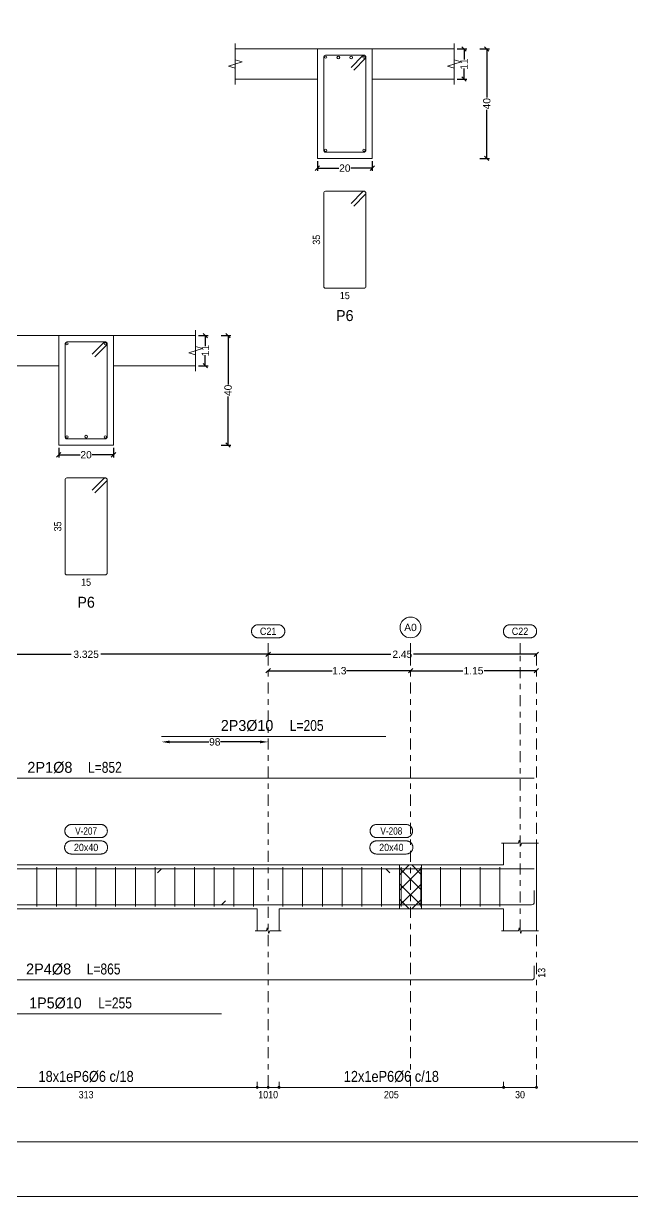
# Model space of a CAD drawing. Header units: millimetres. Extents: x 0 to 190, y -70 to 53.
# Drawn here: x 77.32 to 88.43, y -21.04 to 0.39 of the extents above; entities that cross this region are included whole.
import ezdxf
from ezdxf.enums import TextEntityAlignment as Align

# ---------------------------------------------------------------- set-up
doc = ezdxf.new("R2010")
doc.units = ezdxf.units.MM
doc.linetypes.add('CYPE_RAYAPUNTO', pattern=[0.4125, 0.2025, -0.105, 0, -0.105])
for name, color, linetype, lineweight in [('ALZ_ARM_LONG_ARM_TEXTOS', 3, 'Continuous', 9), ('ALZ_ARM_LONG_TXT_LONG', 3, 'Continuous', 9), ('ALZ_ARM_TRANS_TXT_EST', 3, 'Continuous', 9), ('ALZ_CONT_NUDOS', 122, 'Continuous', 9), ('ALZ_CONT_VIG_HORMIGON', 2, 'Continuous', 9), ('ALZ_COT_COT_ANCLAJES', 3, 'Continuous', 0), ('ALZ_COT_COT_ARM', 3, 'Continuous', 0), ('ALZ_COT_COT_EST', 3, 'Continuous', 0), ('ALZ_COT_COT_LIN_APOYOS', 2, 'CYPE_RAYAPUNTO', 0), ('ALZ_COT_LONGITUD_PROYECTADA', 122, 'Continuous', 0), ('ALZ_COT_TEXTOS_ESTRIBOS', 122, 'Continuous', 0), ('ALZ_REF_COT_LIN_AUX_COTA', 2, 'CYPE_RAYAPUNTO', 9), ('ALZ_REF_REF_NOMBRE', 3, 'Continuous', 9), ('ALZ_REF_REF_REFERENCIA', 3, 'Continuous', 9), ('ALZ_REF_TEXTO_REF_NOMBRE', 3, 'Continuous', 9), ('ALZ_REF_TEXTO_REF_REFERENCIA', 3, 'Continuous', 9), ('ARM_LONGITUDINAL_Ø10', 103, 'Continuous', 9), ('ARM_LONGITUDINAL_Ø8', 32, 'Continuous', 9), ('ARM_TRANSVERSAL_Ø6', 151, 'Continuous', 9), ('RECUAD_LIMITES', 2, 'Continuous', 0), ('RECUAD_MARCO', 1, 'Continuous', 20), ('SEC_CONT_FORJADOS_SECCION', 8, 'Continuous', 9), ('SEC_CONT_VIG_HORMIGON_SECCION', 2, 'Continuous', 9), ('SEC_COTAS_SEC_DIM_VIGA', 122, 'Continuous', 0), ('SEC_COTAS_TEXTOS_DESPIECE_ESTRIBADO', 122, 'Continuous', 0), ('SEC_REF_TXT_POSICIONES_ARM_ESTRIBOS', 1, 'Continuous', 9)]:
    doc.layers.add(name, color=color, linetype=linetype, lineweight=lineweight)
doc.styles.add('CYPETXT_0.2_romans', font='arial.ttf', dxfattribs={"height": 0.133333})
doc.styles.add('CYPETXT_romans', font='arial.ttf', dxfattribs={"height": 0.2})
doc.dimstyles.new('cype_arrow', dxfattribs={"dimtxt": 0.18, "dimasz": 0.15, "dimexe": 0.05, "dimexo": 0.05, "dimgap": 0, "dimtad": 0, "dimdec": 4, "dimzin": 0, "dimdsep": 46, "dimtxsty": 'CYPETXT_0.2_romans', "dimcen": 0.09, "dimadec": 0, "dimazin": 0, "dimtfac": 1, "dimtdec": 4, "dimtofl": 0, "dimtmove": 2, "dimatfit": 3, "dimfxl": 1, "dimtolj": 1, "dimtzin": 0, "dimarcsym": 0})
doc.dimstyles.new('cype_oblique', dxfattribs={"dimtxt": 0.18, "dimasz": 0.18, "dimexe": 0.05, "dimexo": 0.05, "dimgap": 0, "dimtad": 0, "dimdec": 4, "dimzin": 0, "dimdsep": 46, "dimtxsty": 'CYPETXT_0.2_romans', "dimblk": 'OBLIQUE', "dimtsz": 0.04, "dimcen": 0.09, "dimadec": 0, "dimazin": 0, "dimtfac": 1, "dimtdec": 4, "dimtofl": 0, "dimtmove": 2, "dimatfit": 3, "dimfxl": 1, "dimtolj": 1, "dimtzin": 0, "dimarcsym": 0})

# ---------------------------------------------------------------- blocks, each defined once
blk = doc.blocks.new('*D429')
at = {"layer": 'Defpoints', "color": 0, "transparency": 16777216}
for p in [(77.965, -7.314), (78.965, -7.314), (78.965, -7.491)]:
    blk.add_point(p, dxfattribs=at)
at = {"layer": 'SEC_COTAS_SEC_DIM_VIGA', "color": 0, "lineweight": -2, "transparency": 16777216}
for p, q in [((77.925, -7.531), (78.005, -7.451)), ((77.965, -7.364), (77.965, -7.541)), ((77.965, -7.491), (78.354, -7.491)), ((78.965, -7.491), (78.575, -7.491)), ((78.925, -7.531), (79.005, -7.451)), ((78.965, -7.364), (78.965, -7.541))]:
    blk.add_line(p, q, dxfattribs=at)
at = {"layer": 'SEC_COTAS_SEC_DIM_VIGA', "color": 0, "transparency": 16777216, "insert": (78.465, -7.491), "char_height": 0.1333, "attachment_point": 5, "style": 'CYPETXT_0.2_romans'}
blk.add_mtext('\\A1;20', dxfattribs=at)
blk = doc.blocks.new('_OBLIQUE')
at = {"color": 0, "linetype": 'ByBlock', "lineweight": -2}
blk.add_line((-0.5, -0.5), (0.5, 0.5), dxfattribs=at)
blk = doc.blocks.new('*D430')
at = {"layer": 'Defpoints', "color": 0, "transparency": 16777216}
for p in [(80.465, -5.314), (80.642, -5.314), (80.465, -5.864)]:
    blk.add_point(p, dxfattribs=at)
at = {"layer": 'SEC_COTAS_SEC_DIM_VIGA', "color": 0, "lineweight": -2, "transparency": 16777216}
for p, q in [((80.515, -5.314), (80.692, -5.314)), ((80.682, -5.354), (80.602, -5.274)), ((80.642, -5.314), (80.642, -5.508)), ((80.642, -5.864), (80.642, -5.67)), ((80.515, -5.864), (80.692, -5.864)), ((80.682, -5.904), (80.602, -5.824))]:
    blk.add_line(p, q, dxfattribs=at)
at = {"layer": 'SEC_COTAS_SEC_DIM_VIGA', "color": 0, "transparency": 16777216, "insert": (80.642, -5.589), "char_height": 0.1333, "attachment_point": 5, "rotation": 90, "style": 'CYPETXT_0.2_romans'}
blk.add_mtext('\\A1;11', dxfattribs=at)
blk = doc.blocks.new('*D431')
at = {"layer": 'Defpoints', "color": 0, "transparency": 16777216}
for p in [(80.881, -5.314), (81.058, -5.314), (80.881, -7.314)]:
    blk.add_point(p, dxfattribs=at)
at = {"layer": 'SEC_COTAS_SEC_DIM_VIGA', "color": 0, "lineweight": -2, "transparency": 16777216}
for p, q in [((80.931, -5.314), (81.108, -5.314)), ((81.098, -5.354), (81.018, -5.274)), ((81.058, -5.314), (81.058, -6.204)), ((81.058, -7.314), (81.058, -6.424)), ((81.098, -7.354), (81.018, -7.274)), ((80.931, -7.314), (81.108, -7.314))]:
    blk.add_line(p, q, dxfattribs=at)
at = {"layer": 'SEC_COTAS_SEC_DIM_VIGA', "color": 0, "transparency": 16777216, "insert": (81.058, -6.314), "char_height": 0.1333, "attachment_point": 5, "rotation": 90, "style": 'CYPETXT_0.2_romans'}
blk.add_mtext('\\A1;40', dxfattribs=at)
blk = doc.blocks.new('*D432')
at = {"layer": 'Defpoints', "color": 0, "transparency": 16777216}
for p in [(82.69, -2.079), (83.69, -2.079), (83.69, -2.256)]:
    blk.add_point(p, dxfattribs=at)
at = {"layer": 'SEC_COTAS_SEC_DIM_VIGA', "color": 0, "lineweight": -2, "transparency": 16777216}
for p, q in [((82.69, -2.129), (82.69, -2.306)), ((83.69, -2.129), (83.69, -2.306)), ((82.65, -2.296), (82.73, -2.216)), ((82.69, -2.256), (83.079, -2.256)), ((83.69, -2.256), (83.3, -2.256)), ((83.65, -2.296), (83.73, -2.216))]:
    blk.add_line(p, q, dxfattribs=at)
at = {"layer": 'SEC_COTAS_SEC_DIM_VIGA', "color": 0, "transparency": 16777216, "insert": (83.19, -2.256), "char_height": 0.1333, "attachment_point": 5, "style": 'CYPETXT_0.2_romans'}
blk.add_mtext('\\A1;20', dxfattribs=at)
blk = doc.blocks.new('*D433')
at = {"layer": 'Defpoints', "color": 0, "transparency": 16777216}
for p in [(85.19, -0.079), (85.367, -0.079), (85.19, -0.629)]:
    blk.add_point(p, dxfattribs=at)
at = {"layer": 'SEC_COTAS_SEC_DIM_VIGA', "color": 0, "lineweight": -2, "transparency": 16777216}
for p, q in [((85.24, -0.079), (85.417, -0.079)), ((85.407, -0.119), (85.327, -0.039)), ((85.367, -0.079), (85.367, -0.273)), ((85.24, -0.629), (85.417, -0.629)), ((85.407, -0.669), (85.327, -0.589)), ((85.367, -0.629), (85.367, -0.435))]:
    blk.add_line(p, q, dxfattribs=at)
at = {"layer": 'SEC_COTAS_SEC_DIM_VIGA', "color": 0, "transparency": 16777216, "insert": (85.367, -0.354), "char_height": 0.1333, "attachment_point": 5, "rotation": 90, "style": 'CYPETXT_0.2_romans'}
blk.add_mtext('\\A1;11', dxfattribs=at)
blk = doc.blocks.new('*D434')
at = {"layer": 'Defpoints', "color": 0, "transparency": 16777216}
for p in [(85.606, -0.079), (85.783, -0.079), (85.606, -2.079)]:
    blk.add_point(p, dxfattribs=at)
at = {"layer": 'SEC_COTAS_SEC_DIM_VIGA', "color": 0, "lineweight": -2, "transparency": 16777216}
for p, q in [((85.656, -0.079), (85.833, -0.079)), ((85.823, -0.119), (85.743, -0.039)), ((85.783, -0.079), (85.783, -0.968)), ((85.783, -2.079), (85.783, -1.189)), ((85.656, -2.079), (85.833, -2.079)), ((85.823, -2.119), (85.743, -2.039))]:
    blk.add_line(p, q, dxfattribs=at)
at = {"layer": 'SEC_COTAS_SEC_DIM_VIGA', "color": 0, "transparency": 16777216, "insert": (85.783, -1.079), "char_height": 0.1333, "attachment_point": 5, "rotation": 90, "style": 'CYPETXT_0.2_romans'}
blk.add_mtext('\\A1;40', dxfattribs=at)
blk = doc.blocks.new('*D435')
at = {"layer": 'ALZ_COT_LONGITUD_PROYECTADA', "color": 0, "lineweight": -2, "transparency": 16777216}
for p, q in [((81.75, -11.474), (81.83, -11.394)), ((81.79, -11.434), (82.957, -11.434)), ((84.39, -11.434), (83.222, -11.434)), ((84.35, -11.474), (84.43, -11.394))]:
    blk.add_line(p, q, dxfattribs=at)
at = {"layer": 'Defpoints', "color": 0, "transparency": 16777216}
for p in [(81.79, -11.434), (81.79, -11.434), (84.39, -11.434)]:
    blk.add_point(p, dxfattribs=at)
at = {"layer": 'ALZ_COT_LONGITUD_PROYECTADA', "color": 0, "transparency": 16777216, "insert": (83.09, -11.434), "char_height": 0.1333, "attachment_point": 5, "style": 'CYPETXT_0.2_romans'}
blk.add_mtext('\\A1;1.3', dxfattribs=at)
blk = doc.blocks.new('*D436')
at = {"layer": 'ALZ_COT_LONGITUD_PROYECTADA', "color": 0, "lineweight": -2, "transparency": 16777216}
for p, q in [((84.35, -11.474), (84.43, -11.394)), ((84.39, -11.434), (85.343, -11.434)), ((86.69, -11.434), (85.737, -11.434)), ((86.65, -11.474), (86.73, -11.394))]:
    blk.add_line(p, q, dxfattribs=at)
at = {"layer": 'Defpoints', "color": 0, "transparency": 16777216}
for p in [(84.39, -11.434), (84.39, -11.434), (86.69, -11.434)]:
    blk.add_point(p, dxfattribs=at)
at = {"layer": 'ALZ_COT_LONGITUD_PROYECTADA', "color": 0, "transparency": 16777216, "insert": (85.54, -11.434), "char_height": 0.1333, "attachment_point": 5, "style": 'CYPETXT_0.2_romans'}
blk.add_mtext('\\A1;1.15', dxfattribs=at)
blk = doc.blocks.new('*D438')
at = {"layer": 'ALZ_COT_LONGITUD_PROYECTADA', "color": 0, "lineweight": -2, "transparency": 16777216}
for p, q in [((75.1, -11.174), (75.18, -11.094)), ((75.14, -11.134), (78.194, -11.134)), ((81.79, -11.134), (78.735, -11.134)), ((81.75, -11.174), (81.83, -11.094))]:
    blk.add_line(p, q, dxfattribs=at)
at = {"layer": 'Defpoints', "color": 0, "transparency": 16777216}
for p in [(75.14, -11.134), (75.14, -11.134), (81.79, -11.134)]:
    blk.add_point(p, dxfattribs=at)
at = {"layer": 'ALZ_COT_LONGITUD_PROYECTADA', "color": 0, "transparency": 16777216, "insert": (78.465, -11.134), "char_height": 0.1333, "attachment_point": 5, "style": 'CYPETXT_0.2_romans'}
blk.add_mtext('\\A1;3.325', dxfattribs=at)
blk = doc.blocks.new('*D439')
at = {"layer": 'ALZ_COT_LONGITUD_PROYECTADA', "color": 0, "lineweight": -2, "transparency": 16777216}
for p, q in [((81.75, -11.174), (81.83, -11.094)), ((81.79, -11.134), (84.032, -11.134)), ((86.69, -11.134), (84.447, -11.134)), ((86.65, -11.174), (86.73, -11.094))]:
    blk.add_line(p, q, dxfattribs=at)
at = {"layer": 'Defpoints', "color": 0, "transparency": 16777216}
for p in [(81.79, -11.134), (81.79, -11.134), (86.69, -11.134)]:
    blk.add_point(p, dxfattribs=at)
at = {"layer": 'ALZ_COT_LONGITUD_PROYECTADA', "color": 0, "transparency": 16777216, "insert": (84.24, -11.134), "char_height": 0.1333, "attachment_point": 5, "style": 'CYPETXT_0.2_romans'}
blk.add_mtext('\\A1;2.45', dxfattribs=at)
blk = doc.blocks.new('*D441')
at = {"layer": 'ALZ_COT_COT_ARM', "color": 0, "lineweight": -2, "transparency": 16777216}
for p, q in [((79.99, -12.734), (80.708, -12.734)), ((81.64, -12.734), (80.921, -12.734))]:
    blk.add_line(p, q, dxfattribs=at)
at = {"layer": 'ALZ_COT_COT_ARM', "color": 0, "transparency": 16777216}
for points in [[(79.99, -12.709), (79.99, -12.759), (79.84, -12.734)], [(81.64, -12.709), (81.64, -12.759), (81.79, -12.734)]]:
    blk.add_solid(points, dxfattribs=at)
at = {"layer": 'Defpoints', "color": 0, "transparency": 16777216}
for p in [(79.84, -12.734), (81.79, -12.734), (81.79, -12.734)]:
    blk.add_point(p, dxfattribs=at)
at = {"layer": 'ALZ_COT_COT_ARM', "color": 0, "transparency": 16777216, "insert": (80.815, -12.734), "char_height": 0.1333, "attachment_point": 5, "style": 'CYPETXT_0.2_romans'}
blk.add_mtext('\\A1;98', dxfattribs=at)

msp = doc.modelspace()

# ---------------------------------------------------------------- linework, layer by layer
at = {"layer": 'ALZ_CONT_NUDOS'}
for p, q in [((86.08966, -14.98123), (86.08966, -14.58123)), ((86.68966, -14.98123), (86.68966, -14.58123)), ((81.58966, -15.78123), (81.58966, -16.18123)), ((81.98966, -15.78123), (81.98966, -16.18123)), ((86.08966, -15.78123), (86.08966, -16.18123)), ((86.68966, -15.78123), (86.68966, -16.18123))]:
    msp.add_line(p, q, dxfattribs=at)
at = {"layer": 'ALZ_CONT_NUDOS', "lineweight": 0}
for p, q in [((84.18966, -15.15869), (84.36712, -14.98123)), ((84.58966, -15.15869), (84.4122, -14.98123)), ((84.18966, -15.44154), (84.58966, -15.04153)), ((84.58966, -15.44154), (84.18966, -15.04153)), ((84.18966, -15.72438), (84.58966, -15.32438)), ((84.58966, -15.72438), (84.18966, -15.32438)), ((84.36367, -15.78123), (84.18966, -15.60722)), ((84.41565, -15.78123), (84.58966, -15.60722))]:
    msp.add_line(p, q, dxfattribs=at)
at = {"layer": 'ALZ_CONT_NUDOS'}
for points in [[(86.04966, -14.58123), (86.35966, -14.58123), (86.37466, -14.53123), (86.40466, -14.63123), (86.41966, -14.58123), (86.72966, -14.58123)], [(81.58966, -14.98123), (81.98966, -14.98123)], [(86.68966, -14.98123), (86.68966, -15.78123)], [(81.54966, -16.18123), (81.75966, -16.18123), (81.77466, -16.13123), (81.80466, -16.23123), (81.81966, -16.18123), (82.02966, -16.18123)], [(86.04966, -16.18123), (86.35966, -16.18123), (86.37466, -16.13123), (86.40466, -16.23123), (86.41966, -16.18123), (86.72966, -16.18123)]]:
    msp.add_lwpolyline(points, dxfattribs=at)
at = {"layer": 'ALZ_CONT_NUDOS', "lineweight": 0}
msp.add_lwpolyline([(84.18966, -14.98123), (84.18966, -15.78123), (84.58966, -15.78123), (84.58966, -14.98123), (84.18966, -14.98123)], close=True, dxfattribs=at)
at = {"layer": 'ALZ_CONT_VIG_HORMIGON'}
for p, q in [((75.33952, -14.98123), (81.58966, -14.98123)), ((81.98966, -14.98123), (84.38966, -14.98123)), ((84.38966, -14.98123), (86.08966, -14.98123)), ((75.33952, -15.78123), (81.58966, -15.78123)), ((81.98966, -15.78123), (84.38966, -15.78123)), ((84.38966, -15.78123), (86.08966, -15.78123))]:
    msp.add_line(p, q, dxfattribs=at)
at = {"layer": 'ALZ_COT_COT_EST'}
for p, q in [((81.58966, -19.04243), (81.58966, -18.94243)), ((81.78966, -19.04243), (81.78966, -18.94243)), ((81.98966, -19.04243), (81.98966, -18.94243)), ((86.08966, -19.04243), (86.08966, -18.94243))]:
    msp.add_line(p, q, dxfattribs=at)
for points in [[(75.33952, -19.04243), (81.58966, -19.04243), (81.58966, -18.94243)], [(81.58966, -19.04243), (81.78966, -19.04243), (81.78966, -18.94243)], [(81.78966, -19.04243), (81.98966, -19.04243), (81.98966, -18.94243)], [(81.98966, -19.04243), (86.08966, -19.04243), (86.08966, -18.94243)], [(86.08966, -19.04243), (86.68966, -19.04243), (86.68966, -18.94243)]]:
    msp.add_lwpolyline(points, dxfattribs=at)
for centre in [(81.58966, -19.04243), (81.58966, -19.04243), (81.78966, -19.04243), (81.78966, -19.04243), (81.98966, -19.04243), (81.98966, -19.04243), (86.08966, -19.04243), (86.08966, -19.04243), (86.68966, -19.04243)]:
    msp.add_circle(centre, 0.02, dxfattribs=at)
at = {"layer": 'ALZ_COT_COT_LIN_APOYOS'}
for p, q in [((81.78966, -11.13388), (81.78966, -19.04243)), ((81.78966, -11.13388), (81.78966, -19.04243)), ((84.38966, -11.13388), (84.38966, -19.04243)), ((86.68966, -11.13388), (86.68966, -19.04243)), ((86.68966, -11.13388), (86.68966, -19.04243))]:
    msp.add_line(p, q, dxfattribs=at)
at = {"layer": 'ALZ_REF_COT_LIN_AUX_COTA'}
for p, q in [((81.78966, -11.13388), (81.78966, -10.83388)), ((84.38966, -11.13388), (84.38966, -10.83388)), ((86.38966, -11.13388), (86.38966, -10.83388)), ((86.38966, -16.18123), (86.38966, -11.13388))]:
    msp.add_line(p, q, dxfattribs=at)
at = {"layer": 'ALZ_REF_REF_NOMBRE'}
for points in [[(78.73259, -14.24123), (78.74061, -14.2415), (78.74858, -14.2423), (78.75649, -14.24364), (78.76429, -14.2455), (78.77195, -14.24787), (78.77944, -14.25075), (78.78671, -14.25413), (78.79374, -14.25798), (78.8005, -14.2623), (78.80696, -14.26706), (78.81308, -14.27223), (78.81885, -14.27781), (78.82423, -14.28376), (78.8292, -14.29005), (78.83374, -14.29666), (78.83782, -14.30356), (78.84144, -14.31072), (78.84457, -14.3181), (78.8472, -14.32568), (78.84932, -14.33341), (78.85092, -14.34127), (78.85199, -14.34922), (78.85252, -14.35722), (78.85252, -14.36524), (78.85199, -14.37324), (78.85092, -14.38119), (78.84932, -14.38905), (78.8472, -14.39679), (78.84457, -14.40436), (78.84144, -14.41174), (78.83782, -14.4189), (78.83374, -14.4258), (78.8292, -14.43241), (78.82423, -14.43871), (78.81885, -14.44466), (78.81308, -14.45023), (78.80696, -14.45541), (78.8005, -14.46017), (78.79374, -14.46448), (78.78671, -14.46833), (78.77944, -14.47171), (78.77195, -14.47459), (78.76429, -14.47697), (78.75649, -14.47883), (78.74858, -14.48016), (78.74061, -14.48096), (78.73259, -14.48123), (78.19659, -14.48123), (78.18857, -14.48096), (78.1806, -14.48016), (78.17269, -14.47883), (78.16489, -14.47697), (78.15723, -14.47459), (78.14974, -14.47171), (78.14247, -14.46833), (78.13544, -14.46448), (78.12868, -14.46017), (78.12222, -14.45541), (78.1161, -14.45023), (78.11033, -14.44466), (78.10495, -14.43871), (78.09998, -14.43241), (78.09544, -14.4258), (78.09136, -14.4189), (78.08774, -14.41174), (78.08461, -14.40436), (78.08198, -14.39679), (78.07986, -14.38905), (78.07826, -14.38119), (78.07719, -14.37324), (78.07666, -14.36524), (78.07666, -14.35722), (78.07719, -14.34922), (78.07826, -14.34127), (78.07986, -14.33341), (78.08198, -14.32568), (78.08461, -14.3181), (78.08774, -14.31072), (78.09136, -14.30356), (78.09544, -14.29666), (78.09998, -14.29005), (78.10495, -14.28376), (78.11033, -14.27781), (78.1161, -14.27223), (78.12222, -14.26706), (78.12868, -14.2623), (78.13544, -14.25798), (78.14247, -14.25413), (78.14974, -14.25075), (78.15723, -14.24787), (78.16489, -14.2455), (78.17269, -14.24364), (78.1806, -14.2423), (78.18857, -14.2415), (78.19659, -14.24123), (78.73259, -14.24123)], [(84.30766, -14.24123), (84.31567, -14.2415), (84.32365, -14.2423), (84.33156, -14.24364), (84.33936, -14.2455), (84.34702, -14.24787), (84.35451, -14.25075), (84.36178, -14.25413), (84.36881, -14.25798), (84.37557, -14.2623), (84.38203, -14.26706), (84.38815, -14.27223), (84.39392, -14.27781), (84.3993, -14.28376), (84.40427, -14.29005), (84.40881, -14.29666), (84.41289, -14.30356), (84.41651, -14.31072), (84.41964, -14.3181), (84.42227, -14.32568), (84.42439, -14.33341), (84.42599, -14.34127), (84.42706, -14.34922), (84.42759, -14.35722), (84.42759, -14.36524), (84.42706, -14.37324), (84.42599, -14.38119), (84.42439, -14.38905), (84.42227, -14.39679), (84.41964, -14.40436), (84.41651, -14.41174), (84.41289, -14.4189), (84.40881, -14.4258), (84.40427, -14.43241), (84.3993, -14.43871), (84.39392, -14.44466), (84.38815, -14.45023), (84.38203, -14.45541), (84.37557, -14.46017), (84.36881, -14.46448), (84.36178, -14.46833), (84.35451, -14.47171), (84.34702, -14.47459), (84.33936, -14.47697), (84.33156, -14.47883), (84.32365, -14.48016), (84.31567, -14.48096), (84.30766, -14.48123), (83.77166, -14.48123), (83.76364, -14.48096), (83.75567, -14.48016), (83.74776, -14.47883), (83.73996, -14.47697), (83.7323, -14.47459), (83.72481, -14.47171), (83.71754, -14.46833), (83.71051, -14.46448), (83.70375, -14.46017), (83.69729, -14.45541), (83.69117, -14.45023), (83.6854, -14.44466), (83.68002, -14.43871), (83.67505, -14.43241), (83.67051, -14.4258), (83.66643, -14.4189), (83.66281, -14.41174), (83.65968, -14.40436), (83.65705, -14.39679), (83.65493, -14.38905), (83.65333, -14.38119), (83.65226, -14.37324), (83.65173, -14.36524), (83.65173, -14.35722), (83.65226, -14.34922), (83.65333, -14.34127), (83.65493, -14.33341), (83.65705, -14.32568), (83.65968, -14.3181), (83.66281, -14.31072), (83.66643, -14.30356), (83.67051, -14.29666), (83.67505, -14.29005), (83.68002, -14.28376), (83.6854, -14.27781), (83.69117, -14.27223), (83.69729, -14.26706), (83.70375, -14.2623), (83.71051, -14.25798), (83.71754, -14.25413), (83.72481, -14.25075), (83.7323, -14.24787), (83.73996, -14.2455), (83.74776, -14.24364), (83.75567, -14.2423), (83.76364, -14.2415), (83.77166, -14.24123), (84.30766, -14.24123)], [(78.73759, -14.54123), (78.74561, -14.5415), (78.75358, -14.5423), (78.76149, -14.54364), (78.76929, -14.5455), (78.77695, -14.54787), (78.78444, -14.55075), (78.79171, -14.55413), (78.79874, -14.55798), (78.8055, -14.5623), (78.81196, -14.56706), (78.81808, -14.57223), (78.82385, -14.57781), (78.82923, -14.58376), (78.8342, -14.59005), (78.83874, -14.59666), (78.84282, -14.60356), (78.84644, -14.61072), (78.84957, -14.6181), (78.8522, -14.62568), (78.85432, -14.63341), (78.85592, -14.64127), (78.85699, -14.64922), (78.85752, -14.65722), (78.85752, -14.66524), (78.85699, -14.67324), (78.85592, -14.68119), (78.85432, -14.68905), (78.8522, -14.69679), (78.84957, -14.70436), (78.84644, -14.71174), (78.84282, -14.7189), (78.83874, -14.7258), (78.8342, -14.73241), (78.82923, -14.73871), (78.82385, -14.74466), (78.81808, -14.75023), (78.81196, -14.75541), (78.8055, -14.76017), (78.79874, -14.76448), (78.79171, -14.76833), (78.78444, -14.77171), (78.77695, -14.77459), (78.76929, -14.77697), (78.76149, -14.77883), (78.75358, -14.78016), (78.74561, -14.78096), (78.73759, -14.78123), (78.19159, -14.78123), (78.18357, -14.78096), (78.1756, -14.78016), (78.16769, -14.77883), (78.15989, -14.77697), (78.15223, -14.77459), (78.14474, -14.77171), (78.13747, -14.76833), (78.13044, -14.76448), (78.12368, -14.76017), (78.11722, -14.75541), (78.1111, -14.75023), (78.10533, -14.74466), (78.09995, -14.73871), (78.09498, -14.73241), (78.09044, -14.7258), (78.08636, -14.7189), (78.08274, -14.71174), (78.07961, -14.70436), (78.07698, -14.69679), (78.07486, -14.68905), (78.07326, -14.68119), (78.07219, -14.67324), (78.07166, -14.66524), (78.07166, -14.65722), (78.07219, -14.64922), (78.07326, -14.64127), (78.07486, -14.63341), (78.07698, -14.62568), (78.07961, -14.6181), (78.08274, -14.61072), (78.08636, -14.60356), (78.09044, -14.59666), (78.09498, -14.59005), (78.09995, -14.58376), (78.10533, -14.57781), (78.1111, -14.57223), (78.11722, -14.56706), (78.12368, -14.5623), (78.13044, -14.55798), (78.13747, -14.55413), (78.14474, -14.55075), (78.15223, -14.54787), (78.15989, -14.5455), (78.16769, -14.54364), (78.1756, -14.5423), (78.18357, -14.5415), (78.19159, -14.54123), (78.73759, -14.54123)], [(84.31266, -14.54123), (84.32067, -14.5415), (84.32865, -14.5423), (84.33656, -14.54364), (84.34436, -14.5455), (84.35202, -14.54787), (84.35951, -14.55075), (84.36678, -14.55413), (84.37381, -14.55798), (84.38057, -14.5623), (84.38703, -14.56706), (84.39315, -14.57223), (84.39892, -14.57781), (84.4043, -14.58376), (84.40927, -14.59005), (84.41381, -14.59666), (84.41789, -14.60356), (84.42151, -14.61072), (84.42464, -14.6181), (84.42727, -14.62568), (84.42939, -14.63341), (84.43099, -14.64127), (84.43206, -14.64922), (84.43259, -14.65722), (84.43259, -14.66524), (84.43206, -14.67324), (84.43099, -14.68119), (84.42939, -14.68905), (84.42727, -14.69679), (84.42464, -14.70436), (84.42151, -14.71174), (84.41789, -14.7189), (84.41381, -14.7258), (84.40927, -14.73241), (84.4043, -14.73871), (84.39892, -14.74466), (84.39315, -14.75023), (84.38703, -14.75541), (84.38057, -14.76017), (84.37381, -14.76448), (84.36678, -14.76833), (84.35951, -14.77171), (84.35202, -14.77459), (84.34436, -14.77697), (84.33656, -14.77883), (84.32865, -14.78016), (84.32067, -14.78096), (84.31266, -14.78123), (83.76666, -14.78123), (83.75864, -14.78096), (83.75067, -14.78016), (83.74276, -14.77883), (83.73496, -14.77697), (83.7273, -14.77459), (83.71981, -14.77171), (83.71254, -14.76833), (83.70551, -14.76448), (83.69875, -14.76017), (83.69229, -14.75541), (83.68617, -14.75023), (83.6804, -14.74466), (83.67502, -14.73871), (83.67005, -14.73241), (83.66551, -14.7258), (83.66143, -14.7189), (83.65781, -14.71174), (83.65468, -14.70436), (83.65205, -14.69679), (83.64993, -14.68905), (83.64833, -14.68119), (83.64726, -14.67324), (83.64673, -14.66524), (83.64673, -14.65722), (83.64726, -14.64922), (83.64833, -14.64127), (83.64993, -14.63341), (83.65205, -14.62568), (83.65468, -14.6181), (83.65781, -14.61072), (83.66143, -14.60356), (83.66551, -14.59666), (83.67005, -14.59005), (83.67502, -14.58376), (83.6804, -14.57781), (83.68617, -14.57223), (83.69229, -14.56706), (83.69875, -14.5623), (83.70551, -14.55798), (83.71254, -14.55413), (83.71981, -14.55075), (83.7273, -14.54787), (83.73496, -14.5455), (83.74276, -14.54364), (83.75067, -14.5423), (83.75864, -14.5415), (83.76666, -14.54123), (84.31266, -14.54123)]]:
    msp.add_lwpolyline(points, close=True, dxfattribs=at)
at = {"layer": 'ALZ_REF_REF_REFERENCIA'}
for points in [[(81.97366, -10.59388), (81.98167, -10.59415), (81.98965, -10.59495), (81.99756, -10.59629), (82.00536, -10.59815), (82.01302, -10.60052), (82.02051, -10.6034), (82.02778, -10.60678), (82.03481, -10.61063), (82.04157, -10.61495), (82.04803, -10.61971), (82.05415, -10.62488), (82.05992, -10.63046), (82.0653, -10.63641), (82.07027, -10.6427), (82.07481, -10.64931), (82.07889, -10.65621), (82.08251, -10.66337), (82.08564, -10.67075), (82.08827, -10.67833), (82.09039, -10.68606), (82.09199, -10.69392), (82.09306, -10.70187), (82.09359, -10.70987), (82.09359, -10.71789), (82.09306, -10.72589), (82.09199, -10.73384), (82.09039, -10.7417), (82.08827, -10.74944), (82.08564, -10.75701), (82.08251, -10.76439), (82.07889, -10.77155), (82.07481, -10.77845), (82.07027, -10.78506), (82.0653, -10.79136), (82.05992, -10.79731), (82.05415, -10.80288), (82.04803, -10.80806), (82.04157, -10.81282), (82.03481, -10.81713), (82.02778, -10.82098), (82.02051, -10.82436), (82.01302, -10.82724), (82.00536, -10.82962), (81.99756, -10.83148), (81.98965, -10.83281), (81.98167, -10.83361), (81.97366, -10.83388), (81.60566, -10.83388), (81.59764, -10.83361), (81.58967, -10.83281), (81.58176, -10.83148), (81.57396, -10.82962), (81.5663, -10.82724), (81.55881, -10.82436), (81.55154, -10.82098), (81.54451, -10.81713), (81.53775, -10.81282), (81.53129, -10.80806), (81.52517, -10.80288), (81.5194, -10.79731), (81.51402, -10.79136), (81.50905, -10.78506), (81.50451, -10.77845), (81.50043, -10.77155), (81.49681, -10.76439), (81.49368, -10.75701), (81.49105, -10.74944), (81.48893, -10.7417), (81.48733, -10.73384), (81.48626, -10.72589), (81.48573, -10.71789), (81.48573, -10.70987), (81.48626, -10.70187), (81.48733, -10.69392), (81.48893, -10.68606), (81.49105, -10.67833), (81.49368, -10.67075), (81.49681, -10.66337), (81.50043, -10.65621), (81.50451, -10.64931), (81.50905, -10.6427), (81.51402, -10.63641), (81.5194, -10.63046), (81.52517, -10.62488), (81.53129, -10.61971), (81.53775, -10.61495), (81.54451, -10.61063), (81.55154, -10.60678), (81.55881, -10.6034), (81.5663, -10.60052), (81.57396, -10.59815), (81.58176, -10.59629), (81.58967, -10.59495), (81.59764, -10.59415), (81.60566, -10.59388), (81.97366, -10.59388)], [(86.57366, -10.59388), (86.58167, -10.59415), (86.58965, -10.59495), (86.59756, -10.59629), (86.60536, -10.59815), (86.61302, -10.60052), (86.62051, -10.6034), (86.62778, -10.60678), (86.63481, -10.61063), (86.64157, -10.61495), (86.64803, -10.61971), (86.65415, -10.62488), (86.65992, -10.63046), (86.6653, -10.63641), (86.67027, -10.6427), (86.67481, -10.64931), (86.67889, -10.65621), (86.68251, -10.66337), (86.68564, -10.67075), (86.68827, -10.67833), (86.69039, -10.68606), (86.69199, -10.69392), (86.69306, -10.70187), (86.69359, -10.70987), (86.69359, -10.71789), (86.69306, -10.72589), (86.69199, -10.73384), (86.69039, -10.7417), (86.68827, -10.74944), (86.68564, -10.75701), (86.68251, -10.76439), (86.67889, -10.77155), (86.67481, -10.77845), (86.67027, -10.78506), (86.6653, -10.79136), (86.65992, -10.79731), (86.65415, -10.80288), (86.64803, -10.80806), (86.64157, -10.81282), (86.63481, -10.81713), (86.62778, -10.82098), (86.62051, -10.82436), (86.61302, -10.82724), (86.60536, -10.82962), (86.59756, -10.83148), (86.58965, -10.83281), (86.58167, -10.83361), (86.57366, -10.83388), (86.20566, -10.83388), (86.19764, -10.83361), (86.18967, -10.83281), (86.18176, -10.83148), (86.17396, -10.82962), (86.1663, -10.82724), (86.15881, -10.82436), (86.15154, -10.82098), (86.14451, -10.81713), (86.13775, -10.81282), (86.13129, -10.80806), (86.12517, -10.80288), (86.1194, -10.79731), (86.11402, -10.79136), (86.10905, -10.78506), (86.10451, -10.77845), (86.10043, -10.77155), (86.09681, -10.76439), (86.09368, -10.75701), (86.09105, -10.74944), (86.08893, -10.7417), (86.08733, -10.73384), (86.08626, -10.72589), (86.08573, -10.71789), (86.08573, -10.70987), (86.08626, -10.70187), (86.08733, -10.69392), (86.08893, -10.68606), (86.09105, -10.67833), (86.09368, -10.67075), (86.09681, -10.66337), (86.10043, -10.65621), (86.10451, -10.64931), (86.10905, -10.6427), (86.11402, -10.63641), (86.1194, -10.63046), (86.12517, -10.62488), (86.13129, -10.61971), (86.13775, -10.61495), (86.14451, -10.61063), (86.15154, -10.60678), (86.15881, -10.6034), (86.1663, -10.60052), (86.17396, -10.59815), (86.18176, -10.59629), (86.18967, -10.59495), (86.19764, -10.59415), (86.20566, -10.59388), (86.57366, -10.59388)]]:
    msp.add_lwpolyline(points, close=True, dxfattribs=at)
msp.add_circle((84.38966, -10.64366), 0.19023, dxfattribs=at)
at = {"layer": 'ARM_LONGITUDINAL_Ø10'}
for p, q in [((79.83963, -15.05323), (79.76892, -15.12394)), ((83.93963, -15.05323), (84.01034, -15.12394)), ((80.93963, -15.70923), (81.01034, -15.63852))]:
    msp.add_line(p, q, dxfattribs=at)
for points in [[(79.83963, -12.63388), (83.93963, -12.63388)], [(79.83963, -15.05323), (83.93963, -15.05323)], [(75.83963, -15.70923), (80.93963, -15.70923)], [(75.83963, -17.70123), (80.93963, -17.70123)]]:
    msp.add_lwpolyline(points, dxfattribs=at)
for centre in [(83.07133, -0.23376), (83.30799, -0.23376), (78.46459, -7.1591)]:
    msp.add_circle(centre, 0.025, dxfattribs=at)
at = {"layer": 'ARM_LONGITUDINAL_Ø8'}
for points in [[(86.64966, -13.39871), (69.92752, -13.39871), (69.90915, -13.40236), (69.89358, -13.41276), (69.88317, -13.42834), (69.87952, -13.44671), (69.87952, -13.65871)], [(86.64966, -15.05323), (69.92752, -15.05323), (69.90915, -15.05689), (69.89358, -15.06729), (69.88317, -15.08286), (69.87952, -15.10123), (69.87952, -15.31323)], [(86.64966, -15.44923), (86.64966, -15.66123), (86.64601, -15.6796), (86.6356, -15.69517), (86.62003, -15.70558), (86.60166, -15.70923), (69.92752, -15.70923), (69.90915, -15.70558), (69.89358, -15.69517), (69.88317, -15.6796), (69.87952, -15.66123), (69.87952, -15.44923)], [(86.64966, -16.82123), (86.64966, -17.03323), (86.64601, -17.0516), (86.6356, -17.06717), (86.62003, -17.07758), (86.60166, -17.08123), (69.92752, -17.08123), (69.90915, -17.07758), (69.89358, -17.06717), (69.88317, -17.0516), (69.87952, -17.03323), (69.87952, -16.82123)]]:
    msp.add_lwpolyline(points, dxfattribs=at)
for centre in [(82.83966, -0.22876), (83.53966, -0.22876), (82.83966, -1.92876), (83.53966, -1.92876), (78.11459, -5.4641), (78.81459, -5.4641), (78.11459, -7.1641), (78.81459, -7.1641)]:
    msp.add_circle(centre, 0.02, dxfattribs=at)
at = {"layer": 'ARM_TRANSVERSAL_Ø6'}
for p, q in [((77.56459, -15.02123), (77.56459, -15.74123)), ((77.92459, -15.02123), (77.92459, -15.74123)), ((78.28459, -15.02123), (78.28459, -15.74123)), ((78.64459, -15.02123), (78.64459, -15.74123)), ((79.00459, -15.02123), (79.00459, -15.74123)), ((79.36459, -15.02123), (79.36459, -15.74123)), ((79.72459, -15.02123), (79.72459, -15.74123)), ((80.08459, -15.02123), (80.08459, -15.74123)), ((80.44459, -15.02123), (80.44459, -15.74123)), ((80.80459, -15.02123), (80.80459, -15.74123)), ((81.16459, -15.02123), (81.16459, -15.74123)), ((81.52459, -15.02123), (81.52459, -15.74123)), ((82.05966, -15.02123), (82.05966, -15.74123)), ((82.41966, -15.02123), (82.41966, -15.74123)), ((82.77966, -15.02123), (82.77966, -15.74123)), ((83.13966, -15.02123), (83.13966, -15.74123)), ((83.49966, -15.02123), (83.49966, -15.74123)), ((83.85966, -15.02123), (83.85966, -15.74123)), ((84.21966, -15.02123), (84.21966, -15.74123)), ((84.57966, -15.02123), (84.57966, -15.74123)), ((84.93966, -15.02123), (84.93966, -15.74123)), ((85.29966, -15.02123), (85.29966, -15.74123)), ((85.65966, -15.02123), (85.65966, -15.74123)), ((86.01966, -15.02123), (86.01966, -15.74123))]:
    msp.add_line(p, q, dxfattribs=at)
for points in [[(83.35228, -0.46565), (83.56798, -0.24934), (83.57084, -0.24465), (83.57295, -0.23958), (83.57423, -0.23424), (83.57466, -0.22876), (83.57399, -0.22194), (83.572, -0.21537), (83.56876, -0.20932), (83.56441, -0.20402), (83.5591, -0.19966), (83.55305, -0.19643), (83.54649, -0.19444), (83.53966, -0.19376), (82.83966, -0.19376), (82.82627, -0.19643), (82.81491, -0.20402), (82.80732, -0.21537), (82.80466, -0.22876), (82.80466, -1.92876), (82.80732, -1.94216), (82.81491, -1.95351), (82.82627, -1.9611), (82.83966, -1.96376), (83.53966, -1.96376), (83.55305, -1.9611), (83.56441, -1.95351), (83.572, -1.94216), (83.57466, -1.92876), (83.57466, -0.22876), (83.57399, -0.22194), (83.572, -0.21537), (83.56876, -0.20932), (83.56441, -0.20402), (83.5591, -0.19966), (83.55305, -0.19643), (83.54649, -0.19444), (83.53966, -0.19376), (83.53283, -0.19444), (83.52627, -0.19643), (83.52021, -0.19966), (83.51491, -0.20402), (83.30278, -0.41615)], [(83.35228, -2.94998), (83.56798, -2.73367), (83.57084, -2.72899), (83.57295, -2.72391), (83.57423, -2.71857), (83.57466, -2.7131), (83.57399, -2.70627), (83.572, -2.6997), (83.56876, -2.69365), (83.56441, -2.68835), (83.5591, -2.684), (83.55305, -2.68076), (83.54649, -2.67877), (83.53966, -2.6781), (82.83966, -2.6781), (82.82627, -2.68076), (82.81491, -2.68835), (82.80732, -2.6997), (82.80466, -2.7131), (82.80466, -4.4131), (82.80732, -4.42649), (82.81491, -4.43785), (82.82627, -4.44543), (82.83966, -4.4481), (83.53966, -4.4481), (83.55305, -4.44543), (83.56441, -4.43785), (83.572, -4.42649), (83.57466, -4.4131), (83.57466, -2.7131), (83.57399, -2.70627), (83.572, -2.6997), (83.56876, -2.69365), (83.56441, -2.68835), (83.5591, -2.684), (83.55305, -2.68076), (83.54649, -2.67877), (83.53966, -2.6781), (83.53283, -2.67877), (83.52627, -2.68076), (83.52021, -2.684), (83.51491, -2.68835), (83.30278, -2.90048)], [(78.62721, -5.70098), (78.84291, -5.48467), (78.84578, -5.47999), (78.84788, -5.47491), (78.84916, -5.46957), (78.84959, -5.4641), (78.84892, -5.45727), (78.84693, -5.4507), (78.84369, -5.44465), (78.83934, -5.43935), (78.83404, -5.435), (78.82798, -5.43176), (78.82142, -5.42977), (78.81459, -5.4291), (78.11459, -5.4291), (78.1012, -5.43176), (78.08984, -5.43935), (78.08225, -5.4507), (78.07959, -5.4641), (78.07959, -7.1641), (78.08225, -7.17749), (78.08984, -7.18885), (78.1012, -7.19643), (78.11459, -7.1991), (78.81459, -7.1991), (78.82798, -7.19643), (78.83934, -7.18885), (78.84693, -7.17749), (78.84959, -7.1641), (78.84959, -5.4641), (78.84892, -5.45727), (78.84693, -5.4507), (78.84369, -5.44465), (78.83934, -5.43935), (78.83404, -5.435), (78.82798, -5.43176), (78.82142, -5.42977), (78.81459, -5.4291), (78.80776, -5.42977), (78.8012, -5.43176), (78.79515, -5.435), (78.78984, -5.43935), (78.57771, -5.65148)], [(78.62721, -8.18531), (78.84291, -7.969), (78.84578, -7.96432), (78.84788, -7.95925), (78.84916, -7.95391), (78.84959, -7.94843), (78.84892, -7.9416), (78.84693, -7.93504), (78.84369, -7.92899), (78.83934, -7.92368), (78.83404, -7.91933), (78.82798, -7.9161), (78.82142, -7.9141), (78.81459, -7.91343), (78.11459, -7.91343), (78.1012, -7.9161), (78.08984, -7.92368), (78.08225, -7.93504), (78.07959, -7.94843), (78.07959, -9.64843), (78.08225, -9.66183), (78.08984, -9.67318), (78.1012, -9.68077), (78.11459, -9.68343), (78.81459, -9.68343), (78.82798, -9.68077), (78.83934, -9.67318), (78.84693, -9.66183), (78.84959, -9.64843), (78.84959, -7.94843), (78.84892, -7.9416), (78.84693, -7.93504), (78.84369, -7.92899), (78.83934, -7.92368), (78.83404, -7.91933), (78.82798, -7.9161), (78.82142, -7.9141), (78.81459, -7.91343), (78.80776, -7.9141), (78.8012, -7.9161), (78.79515, -7.91933), (78.78984, -7.92368), (78.57771, -8.13581)]]:
    msp.add_lwpolyline(points, dxfattribs=at)
at = {"layer": 'RECUAD_LIMITES'}
msp.add_lwpolyline([(65.63523, -21.03657), (125.03523, -21.03657), (125.03523, 20.96343), (65.63523, 20.96343), (65.63523, -21.03657)], close=True, dxfattribs=at)
at = {"layer": 'RECUAD_MARCO'}
msp.add_lwpolyline([(68.13523, -20.03657), (124.03523, -20.03657), (124.03523, 19.96343), (68.13523, 19.96343), (68.13523, -20.03657)], close=True, dxfattribs=at)
at = {"layer": 'SEC_CONT_FORJADOS_SECCION'}
for points in [[(81.18966, 0.02124), (81.18966, -0.27876), (81.31466, -0.31626), (81.06466, -0.39126), (81.18966, -0.42876), (81.18966, -0.72876)], [(85.18966, 0.02124), (85.18966, -0.27876), (85.31466, -0.31626), (85.06466, -0.39126), (85.18966, -0.42876), (85.18966, -0.72876)], [(81.18966, -0.07876), (82.68966, -0.07876), (82.68966, -0.62876), (81.18966, -0.62876)], [(85.18966, -0.07876), (83.68966, -0.07876), (83.68966, -0.62876), (85.18966, -0.62876)], [(76.46459, -5.3141), (77.96459, -5.3141), (77.96459, -5.8641), (76.46459, -5.8641)], [(80.46459, -5.3141), (78.96459, -5.3141), (78.96459, -5.8641), (80.46459, -5.8641)], [(80.46459, -5.2141), (80.46459, -5.5141), (80.58959, -5.5516), (80.33959, -5.6266), (80.46459, -5.6641), (80.46459, -5.9641)]]:
    msp.add_lwpolyline(points, dxfattribs=at)
at = {"layer": 'SEC_CONT_FORJADOS_SECCION', "color": 254, "true_color": 0xdad7d3}
for points in [[(81.18966, -0.07876), (82.68966, -0.07876), (82.68966, -0.62876), (81.18966, -0.62876)], [(85.18966, -0.07876), (83.68966, -0.07876), (83.68966, -0.62876), (85.18966, -0.62876)], [(76.46459, -5.3141), (77.96459, -5.3141), (77.96459, -5.8641), (76.46459, -5.8641)], [(80.46459, -5.3141), (78.96459, -5.3141), (78.96459, -5.8641), (80.46459, -5.8641)]]:
    msp.add_lwpolyline(points, close=True, dxfattribs=at)
at = {"layer": 'SEC_CONT_VIG_HORMIGON_SECCION'}
for points in [[(83.68966, -0.07876), (82.68966, -0.07876), (82.68966, -2.07876), (83.68966, -2.07876), (83.68966, -0.07876)], [(78.96459, -5.3141), (77.96459, -5.3141), (77.96459, -7.3141), (78.96459, -7.3141), (78.96459, -5.3141)]]:
    msp.add_lwpolyline(points, close=True, dxfattribs=at)

# ---------------------------------------------------------------- texts
at = {"layer": 'ALZ_ARM_LONG_ARM_TEXTOS', "style": 'CYPETXT_romans'}
for s, width, p in [('2P3%%c10', 0.935124, (81.40463, -12.53388)), ('2P1%%c8', 0.947337, (77.80359, -13.29871)), ('2P4%%c8', 0.947337, (77.77959, -16.98123)), ('1P5%%c10', 0.935124, (77.90463, -17.60123))]:
    msp.add_text(s, height=0.2, dxfattribs=dict(at, width=width)).set_placement(p, align=Align.CENTER)
at = {"layer": 'ALZ_ARM_LONG_TXT_LONG', "style": 'CYPETXT_romans', "width": 0.785606}
for s, p in [(' L=205', (82.46313, -12.53388)), (' L=852', (78.77809, -13.29871)), (' L=865', (78.75409, -16.98123)), (' L=255', (78.96313, -17.60123))]:
    msp.add_text(s, height=0.2, dxfattribs=at).set_placement(p, align=Align.CENTER)
at = {"layer": 'ALZ_ARM_TRANS_TXT_EST', "style": 'CYPETXT_romans', "width": 0.835132}
for s, p in [('18x1eP6%%c6 c/18', (78.46459, -18.94243)), ('12x1eP6%%c6 c/18', (84.03966, -18.94243))]:
    msp.add_text(s, height=0.2, dxfattribs=at).set_placement(p, align=Align.CENTER)
at = {"layer": 'ALZ_COT_COT_ANCLAJES', "style": 'CYPETXT_romans', "width": 0.872274}
msp.add_text('13', height=0.133333, rotation=90, dxfattribs=at).set_placement((86.71633, -16.95123), align=Align.TOP_CENTER)
at = {"layer": 'ALZ_COT_TEXTOS_ESTRIBOS', "style": 'CYPETXT_romans', "width": 0.872274}
for s, p in [('313', (78.46459, -19.10909)), ('205', (84.03966, -19.10909)), ('30', (86.38966, -19.10909))]:
    msp.add_text(s, height=0.133333, dxfattribs=at).set_placement(p, align=Align.TOP_CENTER)
msp.add_text('10', height=0.133333, dxfattribs=at).set_placement((81.78966, -19.10909), align=Align.TOP_RIGHT)
msp.add_text('10', height=0.133333, dxfattribs=at).set_placement((81.78966, -19.10909), align=Align.TOP_LEFT)
at = {"layer": 'ALZ_REF_TEXTO_REF_NOMBRE', "style": 'CYPETXT_romans'}
for s, width, p in [('V-207', 0.803518, (78.46459, -14.36123)), ('V-208', 0.803518, (84.03966, -14.36123)), ('20x40', 0.876123, (78.46459, -14.66123)), ('20x40', 0.876123, (84.03966, -14.66123))]:
    msp.add_text(s, height=0.133333, dxfattribs=dict(at, width=width)).set_placement(p, align=Align.MIDDLE_CENTER)
at = {"layer": 'ALZ_REF_TEXTO_REF_REFERENCIA', "style": 'CYPETXT_romans'}
for s, width, p in [('C21', 0.8832, (81.78966, -10.71388)), ('A0', 1.007096, (84.38966, -10.64366)), ('C22', 0.8832, (86.38966, -10.71388))]:
    msp.add_text(s, height=0.133333, dxfattribs=dict(at, width=width)).set_placement(p, align=Align.MIDDLE_CENTER)
at = {"layer": 'SEC_COTAS_TEXTOS_DESPIECE_ESTRIBADO', "style": 'CYPETXT_romans', "width": 0.872274}
for p in [(82.73799, -3.5631), (78.01292, -8.79843)]:
    msp.add_text('35', height=0.133333, rotation=90, dxfattribs=at).set_placement(p, align=Align.CENTER)
for p in [(83.18966, -4.51476), (78.46459, -9.7501)]:
    msp.add_text('15', height=0.133333, dxfattribs=at).set_placement(p, align=Align.TOP_CENTER)
at = {"layer": 'SEC_REF_TXT_POSICIONES_ARM_ESTRIBOS', "style": 'CYPETXT_romans', "width": 0.935124}
for p in [(83.18966, -4.9481), (78.46459, -10.18343)]:
    msp.add_text('P6', height=0.2, dxfattribs=at).set_placement(p, align=Align.MIDDLE_CENTER)

# ---------------------------------------------------------------- dimensions: what is measured, and where the dimension line sits
at = {"layer": 'ALZ_COT_COT_ARM'}
dim = msp.add_aligned_dim(p1=(79.83963, -12.73388), p2=(81.78966, -12.73388), distance=0, text='98', dimstyle='cype_arrow', override={"dimexe": 0, "dimexo": 0}, dxfattribs=at)
dim.commit()
dim.dimension.update_dxf_attribs({"geometry": '*D441', "text_midpoint": (80.81465, -12.73388)})
at = {"layer": 'ALZ_COT_LONGITUD_PROYECTADA'}
for p1, p2, text, picture, middle in [((81.78966, -11.13388), (75.13952, -11.13388), '3.325', '*D438', (78.46459, -11.13388)), ((86.68966, -11.13388), (81.78966, -11.13388), '2.45', '*D439', (84.23966, -11.13388)), ((84.38966, -11.43388), (81.78966, -11.43388), '1.3', '*D435', (83.08966, -11.43388)), ((86.68966, -11.43388), (84.38966, -11.43388), '1.15', '*D436', (85.53966, -11.43388))]:
    dim = msp.add_aligned_dim(p1=p1, p2=p2, distance=0, text=text, dimstyle='cype_oblique', override={"dimexe": 0, "dimexo": 0}, dxfattribs=at)
    dim.commit()
    dim.dimension.update_dxf_attribs({"geometry": picture, "text_midpoint": middle})
at = {"layer": 'SEC_COTAS_SEC_DIM_VIGA'}
for p1, p2, text, picture, middle in [((85.18966, -0.62876), (85.18966, -0.07876), '11', '*D433', (85.36699, -0.35376)), ((85.60566, -2.07876), (85.60566, -0.07876), '40', '*D434', (85.78299, -1.07876)), ((82.68966, -2.07876), (83.68966, -2.07876), '20', '*D432', (83.18966, -2.2561)), ((80.46459, -5.8641), (80.46459, -5.3141), '11', '*D430', (80.64192, -5.5891)), ((80.88059, -7.3141), (80.88059, -5.3141), '40', '*D431', (81.05792, -6.3141)), ((77.96459, -7.3141), (78.96459, -7.3141), '20', '*D429', (78.46459, -7.49143))]:
    dim = msp.add_aligned_dim(p1=p1, p2=p2, distance=-0.17733, text=text, dimstyle='cype_oblique', dxfattribs=at)
    dim.commit()
    dim.dimension.update_dxf_attribs({"geometry": picture, "text_midpoint": middle})

doc.saveas('drawing.dxf')
